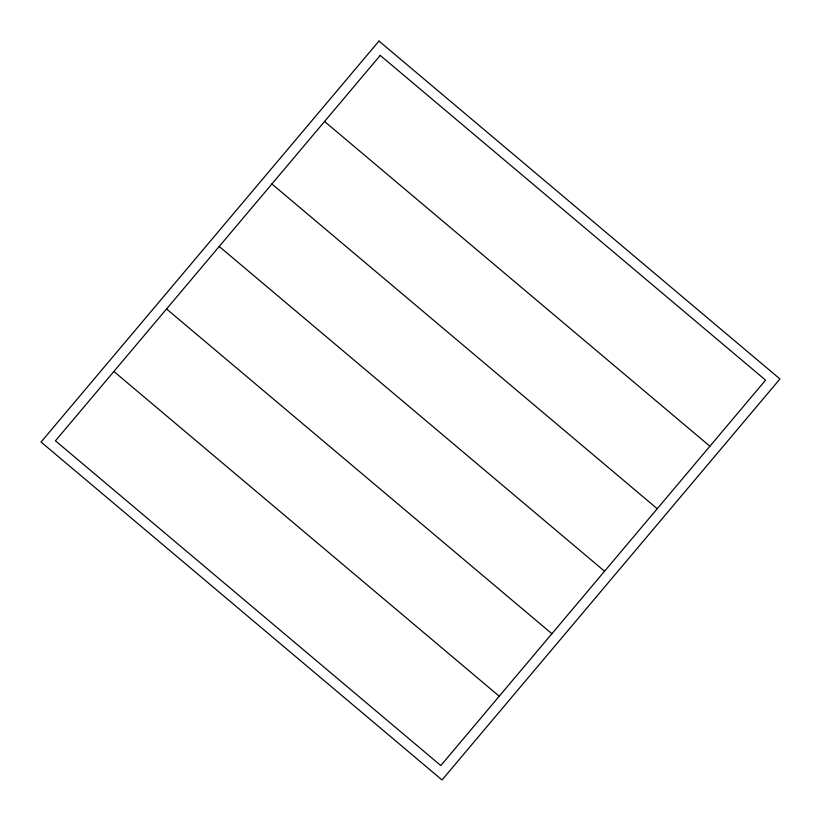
<?xml version="1.0" encoding="UTF-8"?>
<svg xmlns="http://www.w3.org/2000/svg" width="821" height="821" viewBox="0 0 821 821"><rect width="100%" height="100%" fill="white"/><g stroke="black" fill="none" stroke-linecap="round" stroke-linejoin="round"><path stroke-width="1.23" d="M324.552 121.477L709.898 446.234M271.884 183.976L657.231 508.722M219.217 246.474L604.564 571.221M166.55 308.973L551.897 633.72M113.873 371.472L499.23 696.218M378.974 41.05L41.05 442.026L442.026 779.95L779.95 378.974L378.974 41.05M380.236 55.407L55.448 440.805L440.805 765.552L765.583 380.154L380.236 55.407"/></g></svg>
